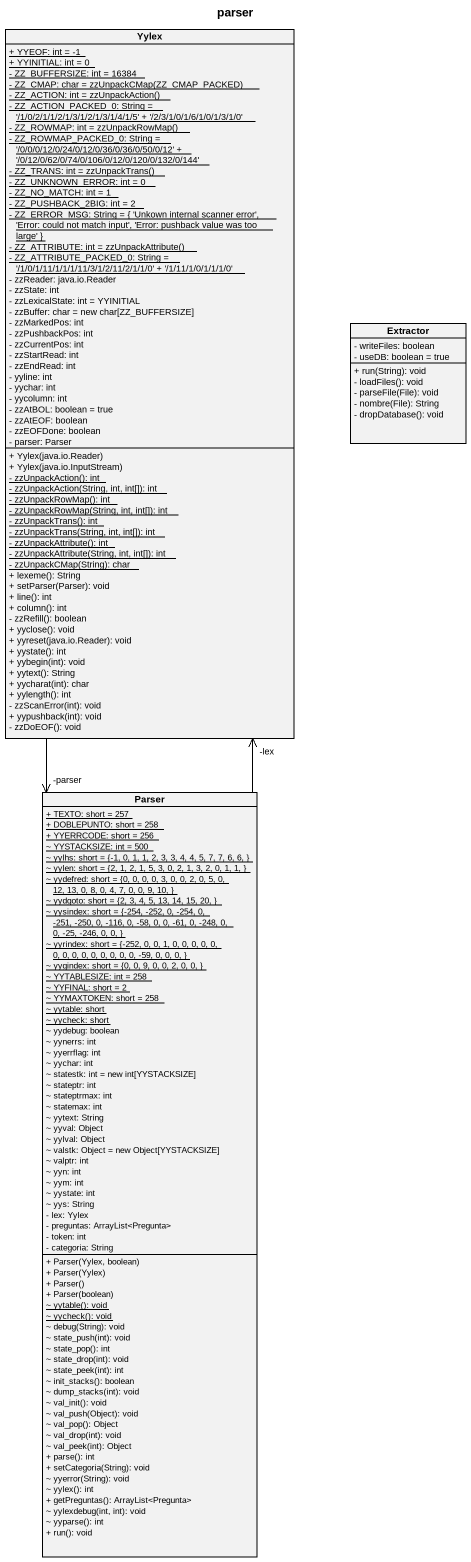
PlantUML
@startuml
title parser
hide circle
hide empty members
skinparam classAttributeIconSize 0
class Yylex {
  {static} + YYEOF: int = -1
  {static} + YYINITIAL: int = 0
  {static} - ZZ_BUFFERSIZE: int = 16384
  {static} {field} - ZZ_CMAP: char = zzUnpackCMap(ZZ_CMAP_PACKED)
  {static} {field} - ZZ_ACTION: int = zzUnpackAction()
  {static} - ZZ_ACTION_PACKED_0: String = '/1/0/2/1/1/2/1/3/1/2/1/3/1/4/1/5' + '/2/3/1/0/1/6/1/0/1/3/1/0'
  {static} {field} - ZZ_ROWMAP: int = zzUnpackRowMap()
  {static} - ZZ_ROWMAP_PACKED_0: String = '/0/0/0/12/0/24/0/12/0/36/0/36/0/50/0/12' + '/0/12/0/62/0/74/0/106/0/12/0/120/0/132/0/144'
  {static} {field} - ZZ_TRANS: int = zzUnpackTrans()
  {static} - ZZ_UNKNOWN_ERROR: int = 0
  {static} - ZZ_NO_MATCH: int = 1
  {static} - ZZ_PUSHBACK_2BIG: int = 2
  {static} - ZZ_ERROR_MSG: String = { 'Unkown internal scanner error', 'Error: could not match input', 'Error: pushback value was too large' }
  {static} {field} - ZZ_ATTRIBUTE: int = zzUnpackAttribute()
  {static} - ZZ_ATTRIBUTE_PACKED_0: String = '/1/0/1/11/1/1/1/11/3/1/2/11/2/1/1/0' + '/1/11/1/0/1/1/1/0'
  - zzReader: java.io.Reader
  - zzState: int
  - zzLexicalState: int = YYINITIAL
  - zzBuffer: char = new char[ZZ_BUFFERSIZE]
  - zzMarkedPos: int
  - zzPushbackPos: int
  - zzCurrentPos: int
  - zzStartRead: int
  - zzEndRead: int
  - yyline: int
  - yychar: int
  - yycolumn: int
  - zzAtBOL: boolean = true
  - zzAtEOF: boolean
  - zzEOFDone: boolean
  - parser: Parser
  + Yylex(java.io.Reader)
  + Yylex(java.io.InputStream)
  {static} - zzUnpackAction(): int
  {static} - zzUnpackAction(String, int, int[]): int
  {static} - zzUnpackRowMap(): int
  {static} - zzUnpackRowMap(String, int, int[]): int
  {static} - zzUnpackTrans(): int
  {static} - zzUnpackTrans(String, int, int[]): int
  {static} - zzUnpackAttribute(): int
  {static} - zzUnpackAttribute(String, int, int[]): int
  {static} - zzUnpackCMap(String): char
  + lexeme(): String
  + setParser(Parser): void
  + line(): int
  + column(): int
  - zzRefill(): boolean
  + yyclose(): void
  + yyreset(java.io.Reader): void
  + yystate(): int
  + yybegin(int): void
  + yytext(): String
  + yycharat(int): char
  + yylength(): int
  - zzScanError(int): void
  + yypushback(int): void
  - zzDoEOF(): void
}
class Extractor {
  - writeFiles: boolean
  - useDB: boolean = true
  + run(String): void
  - loadFiles(): void
  - parseFile(File): void
  - nombre(File): String
  - dropDatabase(): void
}
class Parser {
  {static} + TEXTO: short = 257
  {static} + DOBLEPUNTO: short = 258
  {static} + YYERRCODE: short = 256
  {static} ~ YYSTACKSIZE: int = 500
  {static} ~ yylhs: short = {-1, 0, 1, 1, 2, 3, 3, 4, 4, 5, 7, 7, 6, 6, }
  {static} ~ yylen: short = {2, 1, 2, 1, 5, 3, 0, 2, 1, 3, 2, 0, 1, 1, }
  {static} ~ yydefred: short = {0, 0, 0, 0, 3, 0, 0, 2, 0, 5, 0, 12, 13, 0, 8, 0, 4, 7, 0, 0, 9, 10, }
  {static} ~ yydgoto: short = {2, 3, 4, 5, 13, 14, 15, 20, }
  {static} ~ yysindex: short = {-254, -252, 0, -254, 0, -251, -250, 0, -116, 0, -58, 0, 0, -61, 0, -248, 0, 0, -25, -246, 0, 0, }
  {static} ~ yyrindex: short = {-252, 0, 0, 1, 0, 0, 0, 0, 0, 0, 0, 0, 0, 0, 0, 0, 0, 0, -59, 0, 0, 0, }
  {static} ~ yygindex: short = {0, 0, 9, 0, 0, 2, 0, 0, }
  {static} ~ YYTABLESIZE: int = 258
  {static} ~ YYFINAL: short = 2
  {static} ~ YYMAXTOKEN: short = 258
  {static} ~ yytable: short
  {static} ~ yycheck: short
  ~ yydebug: boolean
  ~ yynerrs: int
  ~ yyerrflag: int
  ~ yychar: int
  ~ statestk: int = new int[YYSTACKSIZE]
  ~ stateptr: int
  ~ stateptrmax: int
  ~ statemax: int
  ~ yytext: String
  ~ yyval: Object
  ~ yylval: Object
  ~ valstk: Object = new Object[YYSTACKSIZE]
  ~ valptr: int
  ~ yyn: int
  ~ yym: int
  ~ yystate: int
  ~ yys: String
  - lex: Yylex
  - preguntas: ArrayList<Pregunta>
  - token: int
  - categoria: String
  + Parser(Yylex, boolean)
  + Parser(Yylex)
  + Parser()
  + Parser(boolean)
  {static} ~ yytable(): void
  {static} ~ yycheck(): void
  ~ debug(String): void
  ~ state_push(int): void
  ~ state_pop(): int
  ~ state_drop(int): void
  ~ state_peek(int): int
  ~ init_stacks(): boolean
  ~ dump_stacks(int): void
  ~ val_init(): void
  ~ val_push(Object): void
  ~ val_pop(): Object
  ~ val_drop(int): void
  ~ val_peek(int): Object
  + parse(): int
  + setCategoria(String): void
  ~ yyerror(String): void
  ~ yylex(): int
  + getPreguntas(): ArrayList<Pregunta>
  ~ yylexdebug(int, int): void
  ~ yyparse(): int
  + run(): void
}
Yylex --> "-parser" Parser
Parser -up-> "-lex" Yylex
@enduml
